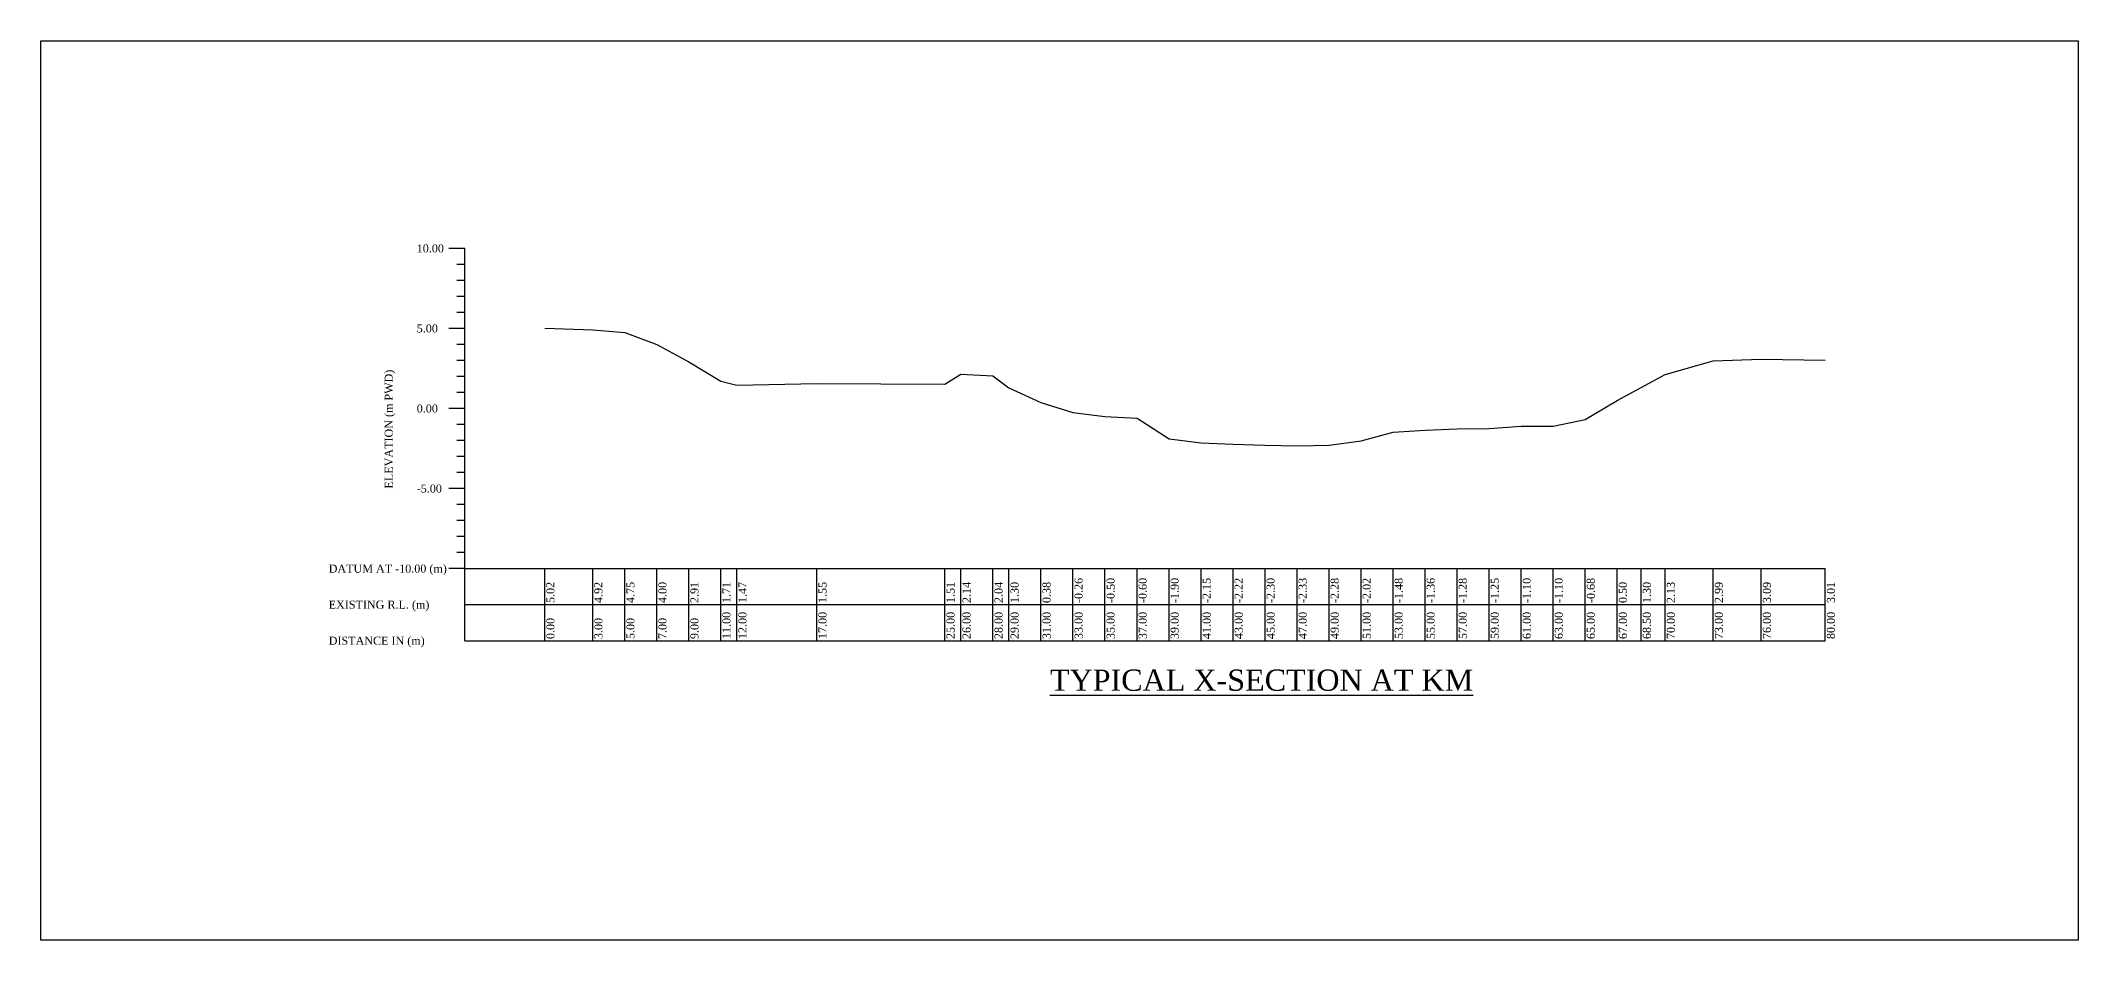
# Model space of a CAD drawing. Header units: metres. Extents: x -148477 to 168932, y -55673 to -2736.
# Drawn here: x -13095.7 to -12968.4, y -18152.9 to -18096.7 of the extents above; entities that cross this region are included whole.
import ezdxf

# ---------------------------------------------------------------- set-up
doc = ezdxf.new("R2010")
doc.units = ezdxf.units.M
doc.styles.add('liza', font='times.ttf', dxfattribs={"height": 2})
doc.styles.get("Standard").update_dxf_attribs({"font": 'times.ttf'})

msp = doc.modelspace()

# ---------------------------------------------------------------- linework, layer by layer
at = {"color": 6, "linetype": 'Continuous', "lineweight": -3, "ltscale": 0.5}
for p, q in [((-13069.2074, -18109.6481), (-13070.2074, -18109.6481)), ((-13069.2074, -18134.1481), (-13069.2074, -18109.6481)), ((-13069.2074, -18110.6481), (-13069.7074, -18110.6481)), ((-13069.2074, -18111.6481), (-13069.7074, -18111.6481)), ((-13069.2074, -18112.6481), (-13069.7074, -18112.6481)), ((-13069.2074, -18113.6481), (-13069.7074, -18113.6481)), ((-13069.2074, -18114.6481), (-13070.2074, -18114.6481)), ((-13069.2074, -18115.6481), (-13069.7074, -18115.6481)), ((-13069.2074, -18116.6481), (-13069.7074, -18116.6481)), ((-13069.2074, -18117.6481), (-13069.7074, -18117.6481)), ((-13069.2074, -18118.6481), (-13069.7074, -18118.6481)), ((-13069.2074, -18119.6481), (-13070.2074, -18119.6481)), ((-13069.2074, -18120.6481), (-13069.7074, -18120.6481)), ((-13069.2074, -18121.6481), (-13069.7074, -18121.6481)), ((-13069.2074, -18122.6481), (-13069.7074, -18122.6481)), ((-13069.2074, -18123.6481), (-13069.7074, -18123.6481)), ((-13069.2074, -18124.6481), (-13070.2074, -18124.6481)), ((-13069.2074, -18125.6481), (-13069.7074, -18125.6481)), ((-13069.2074, -18126.6481), (-13069.7074, -18126.6481)), ((-13069.2074, -18127.6481), (-13069.7074, -18127.6481)), ((-13069.2074, -18128.6481), (-13069.7074, -18128.6481)), ((-13069.2074, -18129.6481), (-13070.2074, -18129.6481)), ((-13069.2074, -18129.6481), (-12984.2074, -18129.6481)), ((-13064.2074, -18134.1481), (-13064.2074, -18129.6481)), ((-13061.2074, -18134.1481), (-13061.2074, -18129.6481)), ((-13059.2074, -18134.1481), (-13059.2074, -18129.6481)), ((-13057.2074, -18134.1481), (-13057.2074, -18129.6481)), ((-13055.2074, -18134.1481), (-13055.2074, -18129.6481)), ((-13053.2074, -18134.1481), (-13053.2074, -18129.6481)), ((-13052.2074, -18134.1481), (-13052.2074, -18129.6481)), ((-13047.2074, -18134.1481), (-13047.2074, -18129.6481)), ((-13039.2074, -18134.1481), (-13039.2074, -18129.6481)), ((-13038.2074, -18134.1481), (-13038.2074, -18129.6481)), ((-13036.2074, -18134.1481), (-13036.2074, -18129.6481)), ((-13035.2074, -18134.1481), (-13035.2074, -18129.6481)), ((-13033.2074, -18134.1481), (-13033.2074, -18129.6481)), ((-13031.2074, -18134.1481), (-13031.2074, -18129.6481)), ((-13029.2074, -18134.1481), (-13029.2074, -18129.6481)), ((-13027.2074, -18134.1481), (-13027.2074, -18129.6481)), ((-13025.2074, -18134.1481), (-13025.2074, -18129.6481)), ((-13023.2074, -18134.1481), (-13023.2074, -18129.6481)), ((-13021.2074, -18134.1481), (-13021.2074, -18129.6481)), ((-13019.2074, -18134.1481), (-13019.2074, -18129.6481)), ((-13017.2074, -18134.1481), (-13017.2074, -18129.6481)), ((-13015.2074, -18134.1481), (-13015.2074, -18129.6481)), ((-13013.2074, -18134.1481), (-13013.2074, -18129.6481)), ((-13011.2074, -18134.1481), (-13011.2074, -18129.6481)), ((-13009.2074, -18134.1481), (-13009.2074, -18129.6481)), ((-13007.2074, -18134.1481), (-13007.2074, -18129.6481)), ((-13005.2074, -18134.1481), (-13005.2074, -18129.6481)), ((-13003.2074, -18134.1481), (-13003.2074, -18129.6481)), ((-13001.2074, -18134.1481), (-13001.2074, -18129.6481)), ((-12999.2074, -18134.1481), (-12999.2074, -18129.6481)), ((-12997.2074, -18134.1481), (-12997.2074, -18129.6481)), ((-12995.7074, -18134.1481), (-12995.7074, -18129.6481)), ((-12994.2074, -18134.1481), (-12994.2074, -18129.6481)), ((-12991.2074, -18134.1481), (-12991.2074, -18129.6481)), ((-12988.2074, -18134.1481), (-12988.2074, -18129.6481)), ((-12984.2074, -18134.1481), (-12984.2074, -18129.6481)), ((-13069.2074, -18131.8981), (-12984.2074, -18131.8981)), ((-13069.2074, -18134.1481), (-12984.2074, -18134.1481))]:
    msp.add_line(p, q, dxfattribs=at)
msp.add_lwpolyline([(-13095.6962, -18096.6831), (-12968.4029, -18096.6831), (-12968.4029, -18152.8561), (-13095.6962, -18152.8561)], close=True, dxfattribs=at)
msp.add_lwpolyline([(-13064.2074, -18114.6311), (-13061.2074, -18114.7321), (-13059.2074, -18114.8971), (-13057.2074, -18115.6521), (-13055.2074, -18116.7341), (-13053.2074, -18117.9421), (-13052.2074, -18118.1831), (-13047.2074, -18118.0941), (-13039.2074, -18118.1331), (-13038.2074, -18117.5131), (-13036.2074, -18117.6071), (-13035.2074, -18118.3481), (-13033.2074, -18119.2681), (-13031.2074, -18119.9081), (-13029.2074, -18120.1491), (-13027.2074, -18120.2491), (-13025.2074, -18121.5481), (-13023.2074, -18121.7981), (-13021.2074, -18121.8681), (-13019.2074, -18121.9481), (-13017.2074, -18121.9781), (-13015.2074, -18121.9281), (-13013.2074, -18121.6681), (-13011.2074, -18121.1281), (-13009.2074, -18121.0081), (-13007.2074, -18120.9281), (-13005.2074, -18120.8981), (-13003.2074, -18120.7481), (-13001.2074, -18120.7481), (-12999.2074, -18120.3281), (-12997.2074, -18119.1481), (-12995.7074, -18118.3461), (-12994.2074, -18117.5221), (-12991.2074, -18116.6621), (-12988.2074, -18116.5621), (-12984.2074, -18116.6331)], dxfattribs=at)

# ---------------------------------------------------------------- texts
at = {"color": 6, "linetype": 'Continuous', "lineweight": -3, "ltscale": 0.5, "char_height": 0.5, "attachment_point": 1, "style": 'liza'}
for s, insert, width in [('10.00', (-13072.2074, -18109.3981), 2), ('5.00', (-13072.2074, -18114.3981), 2), ('0.00', (-13072.2074, -18119.3981), 2), ('-5.00', (-13072.2074, -18124.3981), 2), ('DATUM AT -10.00 (m)', (-13077.7074, -18129.3981), 7.5), ('EXISTING R.L. (m)', (-13077.7074, -18131.6481), 7.5), ('DISTANCE IN (m)', (-13077.7074, -18133.8981), 7.5)]:
    msp.add_mtext(s, dxfattribs=dict(at, insert=insert, width=width))
at = {"color": 6, "linetype": 'Continuous', "lineweight": -3, "ltscale": 0.5, "char_height": 0.5, "attachment_point": 1, "rotation": 90, "style": 'liza'}
for s, insert, width in [('ELEVATION (m PWD)', (-13074.2074, -18124.6481), 10), ('-0.26', (-13031.1074, -18131.7981), 2.15), ('-0.50', (-13029.1074, -18131.7981), 2.15), ('-0.60', (-13027.1074, -18131.7981), 2.15), ('-1.90', (-13025.1074, -18131.7981), 2.15), ('-2.15', (-13023.1074, -18131.7981), 2.15), ('-2.22', (-13021.1074, -18131.7981), 2.15), ('-2.30', (-13019.1074, -18131.7981), 2.15), ('-2.33', (-13017.1074, -18131.7981), 2.15), ('-2.28', (-13015.1074, -18131.7981), 2.15), ('-2.02', (-13013.1074, -18131.7981), 2.15), ('-1.48', (-13011.1074, -18131.7981), 2.15), ('-1.36', (-13009.1074, -18131.7981), 2.15), ('-1.28', (-13007.1074, -18131.7981), 2.15), ('-1.25', (-13005.1074, -18131.7981), 2.15), ('-1.10', (-13003.1074, -18131.7981), 2.15), ('-1.10', (-13001.1074, -18131.7981), 2.15), ('-0.68', (-12999.1074, -18131.7981), 2.15), ('5.02', (-13064.1074, -18131.7981), 2.15), ('4.92', (-13061.1074, -18131.7981), 2.15), ('4.75', (-13059.1074, -18131.7981), 2.15), ('4.00', (-13057.1074, -18131.7981), 2.15), ('2.91', (-13055.1074, -18131.7981), 2.15), ('1.71', (-13053.1074, -18131.7981), 2.15), ('1.47', (-13052.1074, -18131.7981), 2.15), ('1.55', (-13047.1074, -18131.7981), 2.15), ('1.51', (-13039.1074, -18131.7981), 2.15), ('2.14', (-13038.1074, -18131.7981), 2.15), ('2.04', (-13036.1074, -18131.7981), 2.15), ('1.30', (-13035.1074, -18131.7981), 2.15), ('0.38', (-13033.1074, -18131.7981), 2.15), ('0.50', (-12997.1074, -18131.7981), 2.15), ('1.30', (-12995.6074, -18131.7981), 2.15), ('2.13', (-12994.1074, -18131.7981), 2.15), ('2.99', (-12991.1074, -18131.7981), 2.15), ('3.09', (-12988.1074, -18131.7981), 2.15), ('3.01', (-12984.1074, -18131.7981), 2.15), ('0.00', (-13064.1074, -18134.0481), 2.15), ('3.00', (-13061.1074, -18134.0481), 2.15), ('5.00', (-13059.1074, -18134.0481), 2.15), ('7.00', (-13057.1074, -18134.0481), 2.15), ('9.00', (-13055.1074, -18134.0481), 2.15), ('11.00', (-13053.1074, -18134.0481), 2.15), ('12.00', (-13052.1074, -18134.0481), 2.15), ('17.00', (-13047.1074, -18134.0481), 2.15), ('25.00', (-13039.1074, -18134.0481), 2.15), ('26.00', (-13038.1074, -18134.0481), 2.15), ('28.00', (-13036.1074, -18134.0481), 2.15), ('29.00', (-13035.1074, -18134.0481), 2.15), ('31.00', (-13033.1074, -18134.0481), 2.15), ('33.00', (-13031.1074, -18134.0481), 2.15), ('35.00', (-13029.1074, -18134.0481), 2.15), ('37.00', (-13027.1074, -18134.0481), 2.15), ('39.00', (-13025.1074, -18134.0481), 2.15), ('41.00', (-13023.1074, -18134.0481), 2.15), ('43.00', (-13021.1074, -18134.0481), 2.15), ('45.00', (-13019.1074, -18134.0481), 2.15), ('47.00', (-13017.1074, -18134.0481), 2.15), ('49.00', (-13015.1074, -18134.0481), 2.15), ('51.00', (-13013.1074, -18134.0481), 2.15), ('53.00', (-13011.1074, -18134.0481), 2.15), ('55.00', (-13009.1074, -18134.0481), 2.15), ('57.00', (-13007.1074, -18134.0481), 2.15), ('59.00', (-13005.1074, -18134.0481), 2.15), ('61.00', (-13003.1074, -18134.0481), 2.15), ('63.00', (-13001.1074, -18134.0481), 2.15), ('65.00', (-12999.1074, -18134.0481), 2.15), ('67.00', (-12997.1074, -18134.0481), 2.15), ('68.50', (-12995.6074, -18134.0481), 2.15), ('70.00', (-12994.1074, -18134.0481), 2.15), ('73.00', (-12991.1074, -18134.0481), 2.15), ('76.00', (-12988.1074, -18134.0481), 2.15), ('80.00', (-12984.1074, -18134.0481), 2.15)]:
    msp.add_mtext(s, dxfattribs=dict(at, insert=insert, width=width))
at = {"color": 0, "linetype": 'ByBlock', "lineweight": 30, "insert": (-13032.6465, -18135.95), "char_height": 1.326841, "width": 81.781813, "attachment_point": 1}
msp.add_mtext('{\\LTYPICAL X-SECTION AT KM }', dxfattribs=at)

doc.saveas('drawing.dxf')
